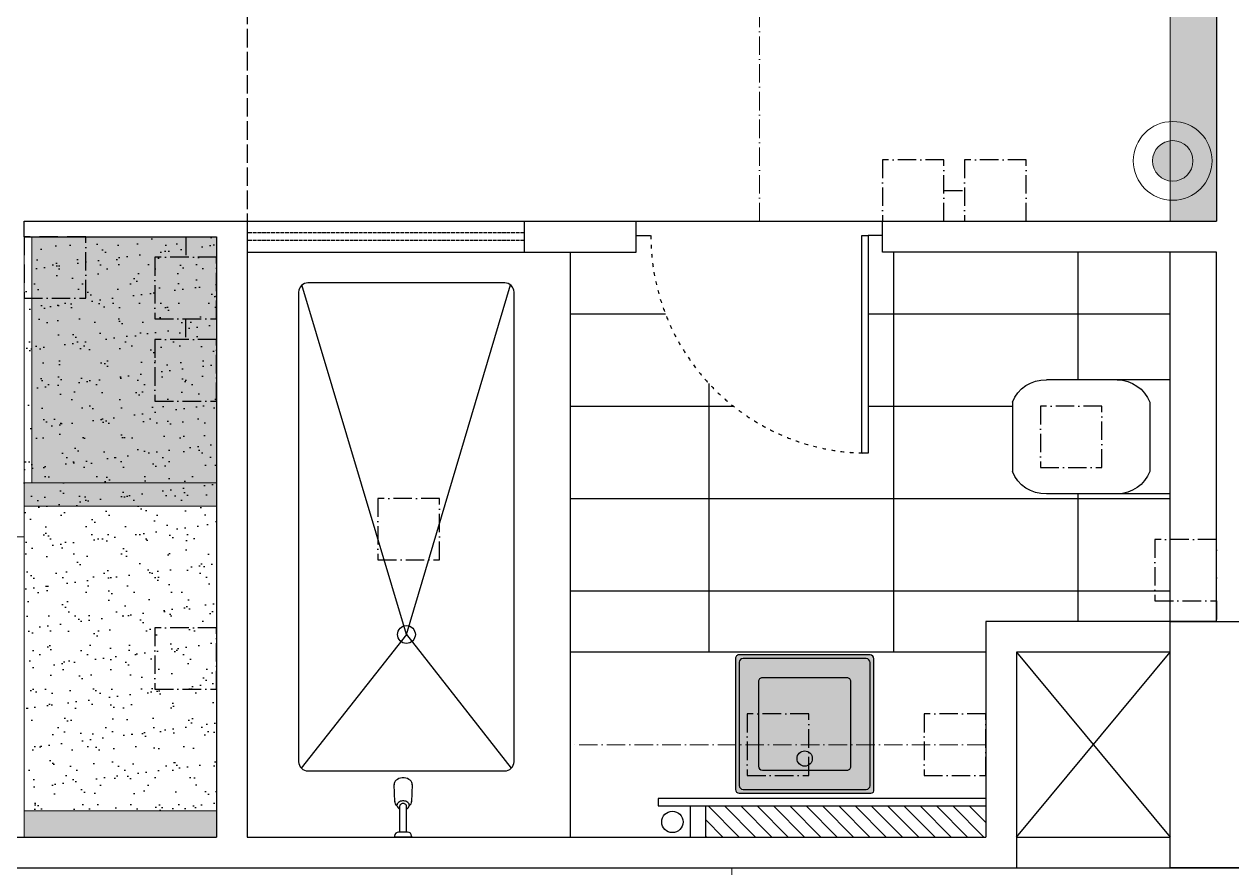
# Model space of a CAD drawing. Header units: millimetres. Extents: x -16811 to 32579, y 147992 to 176118.
# Drawn here: x -11002 to -7077, y 164517 to 167257 of the extents above; entities that cross this region are included whole.
import ezdxf

# ---------------------------------------------------------------- set-up
doc = ezdxf.new("R2010")
doc.units = ezdxf.units.MM
doc.header["$MEASUREMENT"] = 0
for name, pattern in [('ACAD_ISO02W100', [15, 12, -3]), ('ACAD_ISO03W100', [30, 12, -18]), ('ACAD_ISO10W100', [18, 12, -3, 0, -3])]:
    doc.linetypes.add(name, pattern=pattern)
doc.layers.add('0[12345]', color=6, linetype='ACAD_ISO10W100', lineweight=30, plot=False)
for name, color, linetype, lineweight in [('Column[12345]', 7, 'Continuous', 25), ('Furniture[12345]', 7, 'Continuous', 20), ('Furniture[2345]', 7, 'Continuous', 20), ('Lights[12345]', 7, 'Continuous', 25), ('Wall.Furniture[12345]', 7, 'Continuous', 20)]:
    doc.layers.add(name, color=color, linetype=linetype, lineweight=lineweight)
for name, color, linetype in [('Door[12345]', 8, 'Continuous'), ('Glass[12345]', 132, 'ACAD_ISO02W100'), ('Hatching[12345]', 7, 'Continuous'), ('Hatching[2345]', 7, 'Continuous'), ('Mirror[12345]', 132, 'Continuous'), ('Toilet Accessories[12345]', 7, 'Continuous'), ('Wall.Toilet[12345]', 7, 'Continuous'), ('Wall[12345]', 7, 'Continuous'), ('Window[12345]', 8, 'Continuous')]:
    doc.layers.add(name, color=color, linetype=linetype)

msp = doc.modelspace()

# ---------------------------------------------------------------- hatches: boundary and pattern name
at = {"layer": 'Hatching[12345]'}
h = msp.add_hatch(color=254, dxfattribs=at)
h.set_gradient(color1=(248, 211, 190), color2=(251, 227, 213), rotation=315, one_color=1, tint=0.91)
h.paths.add_polyline_path([(-7334.7, 166812.8, 1), (-7203.2, 166812.8, 1)])
h = msp.add_hatch(dxfattribs=at)
h.set_pattern_fill('AR-SAND', color=252, scale=50, style=0)
h.set_pattern_definition([(37.5, (0, 0), (-3.149668, 96.34119), [0, -76, 0, -85, 0, -81.25]), (7.5, (0, 0), (88.48884, 141.1073), [0, -41, 0, -68.5, 0, -26.25]), (327.5, (-61.5, 0), (155.707093, 0.282953), [0, -25, 0, -90, 0, -117.5]), (317.5, (-61.5, 0), (150.30633, 43.88378), [0, -12.5, 0, -59, 0, -67.5])])
h.paths.add_polyline_path([(-11001.7, 166566.6), (-11001.7, 164701.6), (-10376.7, 164701.6), (-10376.7, 166566.6)])
h = msp.add_hatch(color=254, dxfattribs=at)
h.set_gradient(color1=(188, 218, 240), centered=1, one_color=1, tint=1, name='INVCURVED')
h.paths.add_polyline_path([(-10376.7, 166566.6), (-10976.7, 166566.6), (-10976.7, 165766.6), (-10376.7, 165766.6)])
at = {"layer": 'Hatching[12345]', "ltscale": 100}
h = msp.add_hatch(color=256, dxfattribs=at)
h.set_gradient(color1=(222, 236, 247), one_color=1, tint=1, name='SPHERICAL')
edge = h.paths.add_edge_path()
edge.add_arc((-8677.4, 164771.4), 12.5, 180.0001, 269.9249)
edge.add_line((-8677.4, 164758.9), (-8249.8, 164758.9))
edge.add_arc((-8249.8, 164769.1), 10.2, 269.9999, 373.0624)
edge.add_line((-8239.9, 164771.4), (-8239.9, 165195.4))
edge.add_arc((-8253.4, 165195.4), 13.5, 359.9994, 445.6892)
edge.add_line((-8252.4, 165208.9), (-8677.4, 165208.9))
edge.add_arc((-8677.4, 165196.4), 12.5, 90.0001, 180.0058)
edge.add_arc((-2146535.4, 164980.2), 2137845.5, -0.0055948, 0.005795, ccw=False)
at = {"layer": 'Hatching[12345]'}
h = msp.add_hatch(color=29, dxfattribs=at)
h.set_gradient(color1=(87, 49, 41), color2=(101, 56, 47), rotation=45, one_color=1, tint=0.29, name='SPHERICAL')
h.paths.add_polyline_path([(-10376.7, 165766.6), (-11001.7, 165766.6), (-11001.7, 165691.6), (-10376.7, 165691.6)])
h = msp.add_hatch(color=29, dxfattribs=at)
h.set_gradient(color1=(87, 49, 41), color2=(101, 56, 47), rotation=45, one_color=1, tint=0.29, name='SPHERICAL')
h.paths.add_polyline_path([(-10376.7, 164701.6), (-11001.7, 164701.6), (-11001.7, 164616.6), (-10376.7, 164616.6)])
h = msp.add_hatch(dxfattribs=at)
h.set_pattern_fill('ANSI31', color=9, scale=300, angle=90, style=0)
h.set_pattern_definition([(135, (561006.96, -35693.29), (-26.5165043, -26.5165043), [])])
h.paths.add_polyline_path([(-7876.7, 164616.6), (-7876.7, 164717.5), (-8786.4, 164717.5), (-8786.4, 164616.6)])
at = {"layer": 'Hatching[2345]'}
h = msp.add_hatch(color=254, dxfattribs=at)
h.set_gradient(color1=(188, 218, 240), centered=1, tint=1, name='INVCURVED')
h.paths.add_polyline_path([(-7276.7, 167586.7), (-7126.7, 167586.6), (-7127, 166616.6), (-7276.7, 166616.7)])

# ---------------------------------------------------------------- linework, layer by layer
at = {"layer": '0[12345]', "lineweight": 5, "ltscale": 5}
for p, q in [((-8612.2, 166616.6), (-8612.2, 167416.6)), ((-9012.2, 166616.6), (-8212.2, 166616.6)), ((-11001.7, 165591.6), (-12396.6, 165591.6)), ((-7876.7, 164916.6), (-9226.7, 164916.6)), ((-8701.7, 164516.6), (-8701.7, 163316.6))]:
    msp.add_line(p, q, dxfattribs=at)
at = {"layer": '0[12345]', "ltscale": 5}
for p, q in [((-8012.2, 166716.6), (-7945.2, 166716.6)), ((-10476.7, 166566.6), (-10476.7, 166499.7)), ((-10477.1, 166300), (-10477.1, 166233.1)), ((-7126.7, 165383.6), (-7126.7, 165316.6))]:
    msp.add_line(p, q, dxfattribs=at)
for points in [[(-8012.2, 166616.6), (-8012.2, 166816.6), (-8212.2, 166816.6), (-8212.2, 166616.6)], [(-7745.2, 166616.6), (-7745.2, 166816.6), (-7945.2, 166816.6), (-7945.2, 166616.6)], [(-11001.7, 166366.6), (-10801.7, 166366.6), (-10801.7, 166566.6), (-11001.7, 166566.6)], [(-10576.7, 166299.7), (-10376.7, 166299.7), (-10376.7, 166499.7), (-10576.7, 166499.7)], [(-10576.7, 166032.7), (-10376.7, 166032.7), (-10376.7, 166232.7), (-10576.7, 166232.7)], [(-7698.8, 165816.6), (-7498.8, 165816.6), (-7498.8, 166016.6), (-7698.8, 166016.6)], [(-9851.7, 165516.6), (-9651.7, 165516.6), (-9651.7, 165716.6), (-9851.7, 165716.6)], [(-7326.7, 165383.6), (-7126.7, 165383.6), (-7126.7, 165583.6), (-7326.7, 165583.6)], [(-10576.7, 165096.6), (-10376.7, 165096.6), (-10376.7, 165296.6), (-10576.7, 165296.6)], [(-8651.7, 164816.6), (-8451.7, 164816.6), (-8451.7, 165016.6), (-8651.7, 165016.6)], [(-8076.7, 164816.6), (-7876.7, 164816.6), (-7876.7, 165016.6), (-8076.7, 165016.6)]]:
    msp.add_lwpolyline(points, close=True, dxfattribs=at)
at = {"layer": 'Column[12345]'}
msp.add_lwpolyline([(-7276.7, 165316.6), (-7026.7, 165316.6), (-7026.7, 164516.6), (-7276.7, 164516.6)], close=True, dxfattribs=at)
at = {"layer": 'Door[12345]', "color": 8, "linetype": 'ACAD_ISO02W100', "ltscale": 5}
msp.add_line((-10276.7, 167541.6), (-10276.7, 166616.6), dxfattribs=at)
at = {"layer": 'Door[12345]', "color": 8}
for p, q in [((-9012.2, 166616.6), (-8212.2, 166616.6)), ((-9012.2, 166570.6), (-8966.2, 166570.6)), ((-8212.2, 166570.6), (-8258.1, 166570.6)), ((-7776.7, 164616.6), (-7276.7, 164616.6)), ((-7776.7, 164516.6), (-7276.7, 164516.6)), ((-7776.7, 164516.6), (-7276.7, 164516.6))]:
    msp.add_line(p, q, dxfattribs=at)
msp.add_lwpolyline([(-8279.7, 166570.6), (-8258.1, 166570.6), (-8258.1, 165863.7), (-8279.7, 165863.7)], close=True, dxfattribs=at)
at = {"layer": 'Door[12345]', "color": 8, "linetype": 'ACAD_ISO03W100'}
msp.add_arc((-8258.1, 166570.6), 706.9, 180, 270, dxfattribs=at)
at = {"layer": 'Furniture[12345]', "color": 132}
msp.add_line((-10976.7, 165766.6), (-10976.7, 166566.6), dxfattribs=at)
at = {"layer": 'Furniture[12345]'}
for p, q in [((-11001.7, 165766.6), (-10376.7, 165766.6)), ((-11001.7, 165766.6), (-11001.7, 165691.6)), ((-11001.7, 165691.6), (-10376.7, 165691.6)), ((-11001.7, 164701.6), (-10376.7, 164701.6)), ((-11001.7, 164701.6), (-11001.7, 164616.6))]:
    msp.add_line(p, q, dxfattribs=at)
at = {"layer": 'Furniture[12345]', "color": 7}
for radius in [128, 65.8]:
    msp.add_circle((-7268.9, 166812.8), radius, dxfattribs=at)
at = {"layer": 'Furniture[2345]'}
msp.add_line((-7276.7, 167586.7), (-7276.7, 166616.6), dxfattribs=at)
at = {"layer": 'Glass[12345]'}
for p, q in [((-9376.7, 166579.1), (-10276.7, 166579.1)), ((-9376.7, 166554.1), (-10276.7, 166554.1))]:
    msp.add_line(p, q, dxfattribs=at)
at = {"layer": 'Hatching[12345]', "color": 252, "true_color": 0x84899a}
for p, q in [((-8176.7, 166516.6), (-8176.7, 165216.7)), ((-7576.7, 166516.6), (-7576.7, 166101.4)), ((-9226.7, 166316.6), (-8917.8, 166316.6)), ((-8258.1, 166316.6), (-7276.7, 166316.6)), ((-8776.7, 166090.1), (-8776.7, 165216.7)), ((-9226.7, 166016.6), (-8697.2, 166016.6)), ((-8258.1, 166016.6), (-7789.8, 166016.6)), ((-9226.7, 165716.6), (-7276.7, 165716.6)), ((-7576.7, 165731.7), (-7576.7, 165316.6)), ((-9226.7, 165416.6), (-7276.7, 165416.6)), ((-9226.7, 165416.6), (-7276.7, 165416.6))]:
    msp.add_line(p, q, dxfattribs=at)
at = {"layer": 'Lights[12345]', "color": 1}
msp.add_circle((-8894.9, 164665.8), 34.8, dxfattribs=at)
at = {"layer": 'Mirror[12345]'}
msp.add_lwpolyline([(-7876.7, 164741.6), (-8941.1, 164741.6), (-8941.1, 164717.5), (-7876.7, 164717.5)], dxfattribs=at)
at = {"layer": 'Toilet Accessories[12345]'}
for p, q in [((-7276.7, 165316.6), (-7276.7, 166516.6)), ((-7276.6, 166101.4), (-7679.4, 166101.4)), ((-7789.8, 166028.9), (-7789.8, 165804.1)), ((-7343.2, 166029), (-7343.1, 165804.1)), ((-7276.6, 165731.7), (-7679.4, 165731.7)), ((-8836.4, 164616.6), (-8836.4, 164717.5)), ((-8786.4, 164616.6), (-8786.4, 164717.5))]:
    msp.add_line(p, q, dxfattribs=at)
at = {"layer": 'Toilet Accessories[12345]', "color": 8}
for q in [(-10098.7, 166409.8), (-9420.6, 166409.8), (-10100.9, 164840.1), (-9418.4, 164840.1)]:
    msp.add_line((-9759.2, 165274.5), q, dxfattribs=at)
at = {"layer": 'Toilet Accessories[12345]', "color": 7}
for p, q in [((-9797.2, 164731.3), (-9799.6, 164787.2)), ((-9740.2, 164787.2), (-9742.7, 164731.3)), ((-9781, 164708.1), (-9781, 164717.5)), ((-9781, 164632.6), (-9781, 164708.1)), ((-9758.9, 164708.1), (-9758.9, 164717.5)), ((-9758.9, 164632.6), (-9758.9, 164708.1)), ((-9797.5, 164619.9), (-9797.5, 164616.6)), ((-9742.8, 164616.6), (-9797.5, 164616.6)), ((-9781, 164632.6), (-9784.8, 164632.6)), ((-9758.9, 164632.6), (-9781, 164632.6)), ((-9755.5, 164632.6), (-9758.9, 164632.6)), ((-9742.8, 164619.9), (-9742.8, 164616.6))]:
    msp.add_line(p, q, dxfattribs=at)
at = {"layer": 'Toilet Accessories[12345]'}
for points in [[(-9409.6, 164861.3), (-9409.6, 166386.6, 0.414214), (-9439.6, 166416.6), (-10079.6, 166416.6, 0.414214), (-10109.6, 166386.6), (-10109.6, 164861.3, 0.414214), (-10079.6, 164831.3), (-9439.6, 164831.3, 0.414214)], [(-8689.9, 164771.4, 0.413829), (-8677.4, 164758.9), (-8249.8, 164758.9, 0.482679), (-8239.9, 164771.4), (-8239.9, 165195.4, 0.392348), (-8252.4, 165208.9), (-8677.4, 165208.9, 0.414243), (-8689.9, 165196.4, -0.00005)], [(-8677.4, 164783.9, 0.408107), (-8665.1, 164771.4), (-8264.6, 164771.4, 0.408552), (-8252.4, 164783.4), (-8252.4, 165183.1, 0.39363), (-8264.7, 165196.4), (-8665, 165196.4, 0.41091), (-8677.4, 165184.2)], [(-8614.9, 164846.4, 0.412985), (-8602.5, 164833.9), (-8327.2, 164833.9, 0.414214), (-8314.9, 164846.3), (-8314.9, 165121.5, 0.415534), (-8327.3, 165133.9), (-8602.5, 165133.9, 0.414217), (-8614.9, 165121.5)]]:
    msp.add_lwpolyline(points, format="xyb", close=True, dxfattribs=at)
at = {"layer": 'Toilet Accessories[12345]', "color": 7}
for points in [[(-9740.3, 164785.9), (-9740.5, 164790), (-9741.7, 164794), (-9744, 164797.8), (-9747.3, 164801.1), (-9751.4, 164804), (-9756.2, 164806.3), (-9761.5, 164807.8), (-9767.1, 164808.6), (-9772.8, 164808.6), (-9778.4, 164807.8), (-9783.7, 164806.3), (-9788.4, 164804), (-9792.5, 164801.1), (-9795.8, 164797.8), (-9798.1, 164794), (-9799.4, 164790), (-9799.6, 164785.9)], [(-9749.9, 164718.8), (-9749.8, 164719.4), (-9750, 164722.1), (-9750.9, 164724.7), (-9752.5, 164727.1), (-9754.7, 164729.3), (-9757.5, 164731.2), (-9760.7, 164732.6), (-9764.3, 164733.6), (-9768, 164734.1), (-9771.8, 164734.1), (-9775.6, 164733.6), (-9779.1, 164732.6), (-9782.3, 164731.2), (-9785.1, 164729.3), (-9787.3, 164727.1), (-9788.9, 164724.7), (-9789.9, 164722.1), (-9790.1, 164719.4), (-9790, 164718.8)], [(-9797.2, 164731.9), (-9796.8, 164728.3), (-9795.5, 164724.9), (-9793.2, 164721.7), (-9790, 164718.8)], [(-9790, 164718.8), (-9789.6, 164716.7), (-9788.3, 164714.2), (-9786.4, 164711.8), (-9784, 164709.8), (-9781, 164708.1)], [(-9758.9, 164717.5), (-9759, 164718.9), (-9759.6, 164720.3), (-9760.5, 164721.6), (-9761.7, 164722.8), (-9763.3, 164723.7), (-9765, 164724.5), (-9766.9, 164725), (-9768.9, 164725.3), (-9770.9, 164725.3), (-9773, 164725), (-9774.9, 164724.5), (-9776.6, 164723.7), (-9778.1, 164722.8), (-9779.3, 164721.6), (-9780.2, 164720.3), (-9780.8, 164718.9), (-9781, 164717.5)], [(-9758.9, 164708.1), (-9755.9, 164709.8), (-9753.4, 164711.8), (-9751.5, 164714.2), (-9750.3, 164716.7), (-9749.9, 164718.8)], [(-9749.8, 164718.8), (-9746.7, 164721.7), (-9744.4, 164724.9), (-9743, 164728.3), (-9742.7, 164731.9)]]:
    msp.add_lwpolyline(points, dxfattribs=at)
at = {"layer": 'Toilet Accessories[12345]', "color": 8}
msp.add_circle((-9759.2, 165274.5), 28.9, dxfattribs=at)
at = {"layer": 'Toilet Accessories[12345]'}
msp.add_circle((-8464.9, 164871.4), 24.8, dxfattribs=at)
at = {"layer": 'Toilet Accessories[12345]', "color": 7}
for centre, start, end in [((-9784.8, 164619.9), 90, 180), ((-9755.5, 164619.9), 0, 90)]:
    msp.add_arc(centre, 12.7, start, end, dxfattribs=at)
at = {"layer": 'Toilet Accessories[12345]', "extrusion": (0, 0, -1)}
for centre, major_axis, start_param, end_param in [((-7684.1, 165988.2), (-80.1, 80.1), -0.416268, 0.827149), ((-7448.8, 165988.1), (-80.1, 80.1), 0.782069, 1.986724), ((-7684.1, 165844.9), (-80.1, -80.1), 5.456036, 6.699453), ((-7448.8, 165845), (-80.1, -80.1), 4.296438, 5.500749)]:
    msp.add_ellipse(centre, major_axis=major_axis, ratio=1, start_param=start_param, end_param=end_param, dxfattribs=at)
at = {"layer": 'Wall.Furniture[12345]', "color": 7}
msp.add_line((-11001.7, 166566.6), (-11001.7, 164616.6), dxfattribs=at)
at = {"layer": 'Wall.Furniture[12345]'}
msp.add_line((-11001.7, 165766.6), (-11001.7, 165691.6), dxfattribs=at)
at = {"layer": 'Wall.Toilet[12345]', "color": 7}
msp.add_line((-9226.7, 166516.6), (-9226.7, 164616.6), dxfattribs=at)
at = {"layer": 'Wall.Toilet[12345]'}
msp.add_line((-7876.7, 165216.7), (-9226.7, 165216.7), dxfattribs=at)
at = {"layer": 'Wall[12345]'}
for p, q in [((-7126.7, 168576.6), (-7126.7, 166616.6)), ((-11001.7, 166616.6), (-10376.7, 166616.6)), ((-11001.7, 166566.6), (-11001.7, 166616.6)), ((-10376.7, 166616.6), (-10276.7, 166616.6)), ((-10276.7, 166616.6), (-10276.7, 164616.6)), ((-9376.7, 166616.6), (-9376.7, 166516.6)), ((-9376.7, 166616.6), (-9012.2, 166616.6)), ((-9012.2, 166516.6), (-9012.2, 166616.6)), ((-8212.2, 166616.6), (-7126.7, 166616.6)), ((-8212.2, 166516.6), (-8212.2, 166616.6)), ((-11001.7, 166566.6), (-10376.7, 166566.6)), ((-10376.7, 166566.6), (-10376.7, 164616.6)), ((-9376.7, 166516.6), (-9012.2, 166516.6)), ((-7126.7, 166516.6), (-8212.2, 166516.6)), ((-7126.7, 165316.6), (-7126.7, 166516.6)), ((-7276.7, 165316.6), (-7876.7, 165316.6)), ((-7126.7, 165316.6), (-7876.7, 165316.6)), ((-7876.7, 165316.6), (-7876.7, 164616.6)), ((-7776.7, 165216.6), (-7276.7, 164616.6)), ((-7776.7, 164616.6), (-7276.7, 165216.6)), ((-7776.7, 165216.6), (-7276.7, 164616.6)), ((-7776.7, 165216.6), (-7776.7, 164516.6)), ((-7776.7, 164616.6), (-7276.7, 165216.6)), ((-7276.7, 165216.6), (-7776.7, 165216.6)), ((-7276.7, 164516.6), (-7276.7, 165216.6)), ((-11262.1, 164616.6), (-10376.7, 164616.6)), ((-10276.7, 164616.6), (-7876.7, 164616.6)), ((-11262.1, 164516.6), (-7776.7, 164516.6)), ((-7276.7, 164516.6), (-7026.7, 164516.6))]:
    msp.add_line(p, q, dxfattribs=at)
at = {"layer": 'Window[12345]'}
for p, q in [((-10276.7, 166616.6), (-9376.7, 166616.6)), ((-10276.7, 166516.6), (-9376.7, 166516.6))]:
    msp.add_line(p, q, dxfattribs=at)

doc.saveas('drawing.dxf')
